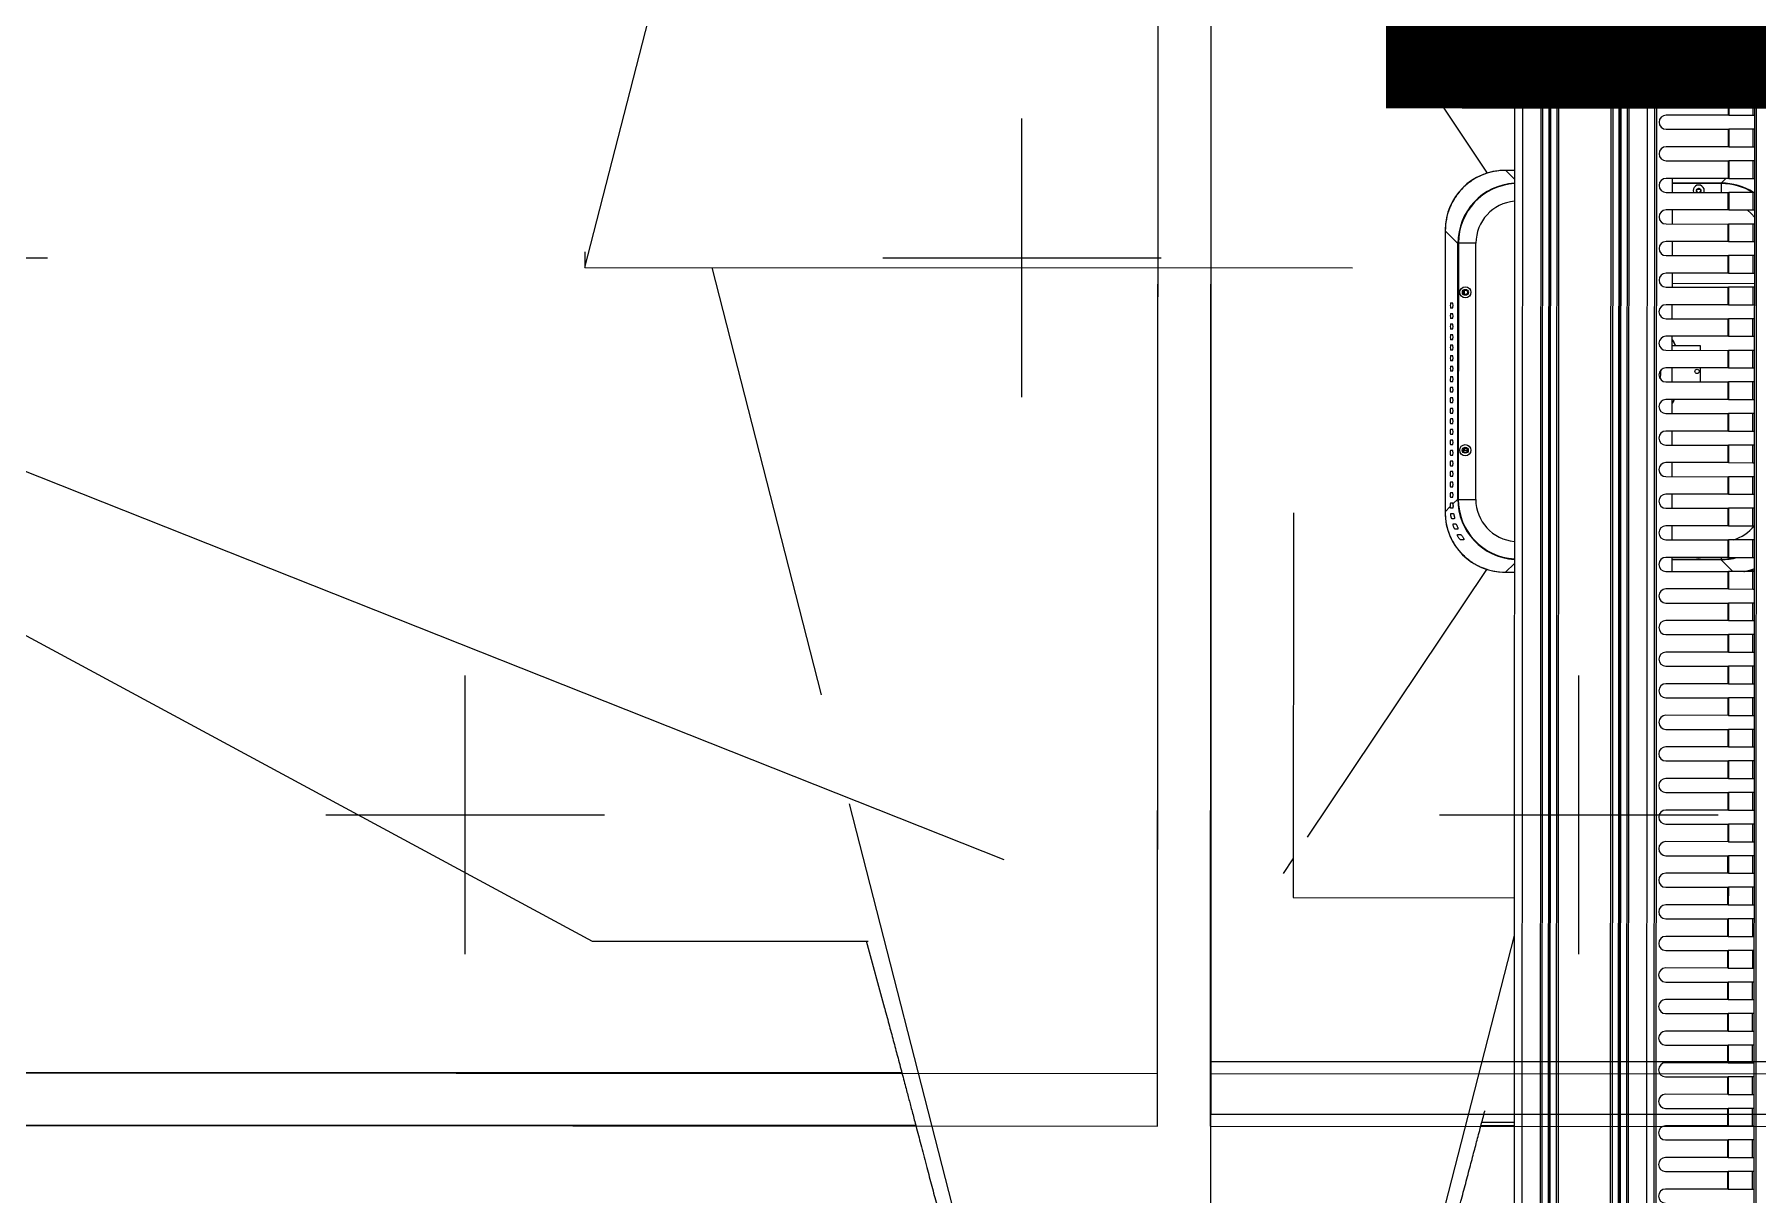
# Model space of a CAD drawing. Header units: millimetres. Extents: x 845401 to 948039, y 511594 to 550263.
# Drawn here: x 920834 to 921817, y 535966 to 536627 of the extents above; entities that cross this region are included whole.
import ezdxf

# ---------------------------------------------------------------- set-up
doc = ezdxf.new("R2010")
doc.units = ezdxf.units.MM
doc.layers.add('00', color=7, linetype='Continuous')
doc.layers.add('A-剖-0.10mm.......SECT-L01', color=255, linetype='Continuous', lineweight=18)
doc.layers.add('物流设备', color=7, linetype='Continuous', lineweight=5)

# ---------------------------------------------------------------- blocks, each defined once
blk = doc.blocks.new('*U100551')
at = {"color": 1}
blk.add_lwpolyline([(0, -630), (3410.98, -630), (3410.98, 630), (0, 630)], close=True, dxfattribs=at)
at = {"color": 4}
blk.add_lwpolyline([(0, -600), (3410.98, -600), (3410.98, 600), (0, 600)], close=True, dxfattribs=at)
blk.add_lwpolyline([(100, 0, 100, 100, 0), (250, 0, 200, 0, 0), (450, 0, 0, 0, 0)], format="xyseb")
at = {"color": 2}
blk.add_lwpolyline([(0, -630), (3410.98, -630), (3410.98, -830), (0, -830)], close=True, dxfattribs=at)
for tag, p in [('设备编号', (485.24, 55.29)), ('设备高度', (489.75, -155.56))]:
    blk.add_attdef(tag, p, '', height=100)
at = {"flags": 1}
blk.add_attdef('设备类型', (12414.68, -37.08), '', height=100, dxfattribs=at)
blk = doc.blocks.new('装车区五面扫俯视图20210323')
at = {"color": 7, "linetype": 'Continuous', "lineweight": 25}
for p, q in [((144184.03, 86474.89), (144184.03, 84114.89)), ((144188.53, 86474.89), (144188.53, 84114.89)), ((144198.93, 86474.89), (144198.93, 84114.89)), ((144199.93, 86474.89), (144199.93, 84114.89)), ((144203.51, 86474.89), (144203.51, 84114.89)), ((144204.03, 86474.89), (144204.03, 84114.89)), ((144204.55, 86474.89), (144204.55, 84114.89)), ((144208.13, 86474.89), (144208.13, 84114.89)), ((144209.13, 86474.89), (144209.13, 84114.89)), ((144238.93, 86474.89), (144238.93, 84114.89)), ((144239.93, 86474.89), (144239.93, 84114.89)), ((144243.51, 86474.89), (144243.51, 84114.89)), ((144244.03, 86474.89), (144244.03, 84114.89)), ((144244.55, 86474.89), (144244.55, 84114.89)), ((144248.13, 86474.89), (144248.13, 84114.89)), ((144249.13, 86474.89), (144249.13, 84114.89)), ((144259.53, 86474.89), (144259.53, 84114.89)), ((144264.03, 84114.89), (144264.03, 86474.89)), ((144264.83, 86474.89), (144264.83, 84114.89)), ((144321.03, 84114.89), (144321.03, 86474.89)), ((144321.83, 86474.89), (144321.83, 84114.89)), ((143654.03, 85153.86), (143690.22, 85294.89)), ((144110.15, 85294.89), (144168.42, 85207.85)), ((144270.43, 85286.89), (144305.93, 85286.89)), ((144305.93, 85276.89), (144305.93, 85286.89)), ((144305.93, 85286.89), (144306.13, 85286.89)), ((144306.13, 85286.89), (144306.13, 85276.89)), ((144320.03, 85286.89), (144306.13, 85286.89)), ((144320.03, 85276.89), (144320.03, 85286.89)), ((144321.03, 85286.89), (144320.03, 85286.89)), ((144305.93, 85276.89), (144270.43, 85276.89)), ((144306.13, 85276.89), (144305.93, 85276.89)), ((144306.13, 85276.89), (144320.03, 85276.89)), ((144320.03, 85276.89), (144321.03, 85276.89)), ((144270.43, 85268.89), (144305.93, 85268.89)), ((144305.93, 85258.89), (144305.93, 85268.89)), ((144305.93, 85268.89), (144306.13, 85268.89)), ((144306.13, 85268.89), (144306.13, 85258.89)), ((144320.03, 85268.89), (144306.13, 85268.89)), ((144320.03, 85258.89), (144320.03, 85268.89)), ((144321.03, 85268.89), (144320.03, 85268.89)), ((143893.17, 84816.27), (142773.34, 85259.59)), ((144305.93, 85258.89), (144270.43, 85258.89)), ((144306.13, 85258.89), (144305.93, 85258.89)), ((144306.13, 85258.89), (144320.03, 85258.89)), ((144320.03, 85258.89), (144321.03, 85258.89)), ((142773.34, 85246.84), (143658.35, 84769.89)), ((144270.43, 85250.89), (144305.93, 85250.89)), ((144305.93, 85240.89), (144305.93, 85250.89)), ((144305.93, 85250.89), (144306.13, 85250.89)), ((144306.13, 85250.89), (144306.13, 85240.89)), ((144320.03, 85250.89), (144306.13, 85250.89)), ((144320.03, 85240.89), (144320.03, 85250.89)), ((144321.03, 85250.89), (144320.03, 85250.89)), ((144305.93, 85240.89), (144270.43, 85240.89)), ((144306.13, 85240.89), (144305.93, 85240.89)), ((144306.13, 85240.89), (144320.03, 85240.89)), ((144320.03, 85240.89), (144321.03, 85240.89)), ((144270.43, 85232.89), (144305.93, 85232.89)), ((144305.93, 85222.89), (144305.93, 85232.89)), ((144305.93, 85232.89), (144306.13, 85232.89)), ((144306.13, 85232.89), (144306.13, 85222.89)), ((144320.03, 85232.89), (144306.13, 85232.89)), ((144320.03, 85222.89), (144320.03, 85232.89)), ((144321.03, 85232.89), (144320.03, 85232.89)), ((144305.93, 85222.89), (144270.43, 85222.89)), ((144306.13, 85222.89), (144305.93, 85222.89)), ((144306.13, 85222.89), (144320.03, 85222.89)), ((144320.03, 85222.89), (144321.03, 85222.89)), ((144184.03, 85209.39), (144178.53, 85209.39)), ((144184.03, 85209.39), (144179, 85209.39)), ((144270.43, 85214.89), (144305.93, 85214.89)), ((144305.93, 85204.89), (144305.93, 85214.89)), ((144305.93, 85214.89), (144306.13, 85214.89)), ((144306.13, 85214.89), (144306.13, 85204.89)), ((144320.03, 85214.89), (144306.13, 85214.89)), ((144320.03, 85204.89), (144320.03, 85214.89)), ((144321.03, 85214.89), (144320.03, 85214.89)), ((144305.93, 85204.89), (144270.43, 85204.89)), ((144270.43, 85196.89), (144305.93, 85196.89)), ((144274.03, 85196.89), (144274.03, 85204.89)), ((144301.84, 85202.16), (144274.03, 85202.16)), ((144302.03, 85201.89), (144274.03, 85201.89)), ((144290.02, 85198.58), (144288.05, 85198.58)), ((144306.13, 85204.89), (144305.93, 85204.89)), ((144305.93, 85186.89), (144305.93, 85196.89)), ((144305.93, 85196.89), (144306.13, 85196.89)), ((144306.13, 85204.89), (144320.03, 85204.89)), ((144306.13, 85196.89), (144306.13, 85186.89)), ((144320.03, 85196.89), (144306.13, 85196.89)), ((144320.03, 85204.89), (144321.03, 85204.89)), ((144320.03, 85186.89), (144320.03, 85196.89)), ((144321.03, 85196.89), (144320.03, 85196.89)), ((144305.93, 85186.89), (144270.43, 85186.89)), ((144274.03, 85178.89), (144274.03, 85186.89)), ((144306.13, 85186.89), (144305.93, 85186.89)), ((144306.13, 85186.89), (144320.03, 85186.89)), ((144320.03, 85186.89), (144321.03, 85186.89)), ((144270.43, 85178.89), (144305.93, 85178.89)), ((144305.93, 85168.89), (144305.93, 85178.89)), ((144305.93, 85178.89), (144306.13, 85178.89)), ((144306.13, 85178.89), (144306.13, 85168.89)), ((144320.03, 85178.89), (144306.13, 85178.89)), ((144320.03, 85168.89), (144320.03, 85178.89)), ((144321.03, 85178.89), (144320.03, 85178.89)), ((144144.53, 85175.39), (144144.53, 85014.39)), ((144151.76, 85167.7), (144144.53, 85174.92)), ((144144.53, 85174.92), (144144.53, 85014.86)), ((144151.76, 85022.09), (144151.76, 85167.7)), ((144162.03, 85167.89), (144152.03, 85167.89)), ((144152.03, 85167.89), (144152.03, 85021.89)), ((144162.03, 85021.89), (144162.03, 85167.89)), ((144305.93, 85168.89), (144270.43, 85168.89)), ((144274.03, 85160.89), (144274.03, 85168.89)), ((144306.13, 85168.89), (144305.93, 85168.89)), ((144306.13, 85168.89), (144320.03, 85168.89)), ((144320.03, 85168.89), (144321.03, 85168.89)), ((143654.03, 85162.77), (143654.03, 85153.86)), ((144270.43, 85160.89), (144305.93, 85160.89)), ((144305.93, 85150.89), (144305.93, 85160.89)), ((144305.93, 85160.89), (144306.13, 85160.89)), ((144306.13, 85160.89), (144306.13, 85150.89)), ((144320.03, 85160.89), (144306.13, 85160.89)), ((144320.03, 85150.89), (144320.03, 85160.89)), ((144321.03, 85160.89), (144320.03, 85160.89)), ((143654.03, 85153.86), (144091.74, 85153.86)), ((143726.42, 85153.86), (143788.89, 84910.38)), ((144305.93, 85150.89), (144270.43, 85150.89)), ((144274.03, 85142.89), (144274.03, 85150.89)), ((144306.13, 85150.89), (144305.93, 85150.89)), ((144306.13, 85150.89), (144320.03, 85150.89)), ((144320.03, 85150.89), (144321.03, 85150.89)), ((144155.35, 85140.94), (144155.35, 85138.85)), ((144270.43, 85142.89), (144305.93, 85142.89)), ((144321.03, 85144.89), (144274.03, 85144.89)), ((144305.93, 85132.89), (144305.93, 85142.89)), ((144305.93, 85142.89), (144306.13, 85142.89)), ((144306.13, 85142.89), (144306.13, 85132.89)), ((144320.03, 85142.89), (144306.13, 85142.89)), ((144320.03, 85132.89), (144320.03, 85142.89)), ((144321.03, 85142.89), (144320.03, 85142.89)), ((144147.71, 85133.89), (144148.77, 85133.89)), ((144148.77, 85130.89), (144147.71, 85130.89)), ((144147.71, 85127.89), (144148.77, 85127.89)), ((144305.93, 85132.89), (144270.43, 85132.89)), ((144274.03, 85124.89), (144274.03, 85132.89)), ((144306.13, 85132.89), (144305.93, 85132.89)), ((144306.13, 85132.89), (144320.03, 85132.89)), ((144320.03, 85132.89), (144321.03, 85132.89)), ((144148.77, 85124.89), (144147.71, 85124.89)), ((144147.71, 85121.89), (144148.77, 85121.89)), ((144148.77, 85118.89), (144147.71, 85118.89)), ((144270.43, 85124.89), (144305.93, 85124.89)), ((144305.93, 85114.89), (144305.93, 85124.89)), ((144305.93, 85124.89), (144306.13, 85124.89)), ((144306.13, 85124.89), (144306.13, 85114.89)), ((144320.03, 85124.89), (144306.13, 85124.89)), ((144320.03, 85114.89), (144320.03, 85124.89)), ((144321.03, 85124.89), (144320.03, 85124.89)), ((144147.71, 85115.89), (144148.77, 85115.89)), ((144148.77, 85112.89), (144147.71, 85112.89)), ((144147.71, 85109.89), (144148.77, 85109.89)), ((144305.93, 85114.89), (144270.43, 85114.89)), ((144274.03, 85106.89), (144274.03, 85114.89)), ((144290.13, 85109.39), (144274.03, 85109.39)), ((144290.13, 85106.89), (144290.13, 85109.39)), ((144306.13, 85114.89), (144305.93, 85114.89)), ((144306.13, 85114.89), (144320.03, 85114.89)), ((144320.03, 85114.89), (144321.03, 85114.89)), ((144148.77, 85106.89), (144147.71, 85106.89)), ((144147.71, 85103.89), (144148.77, 85103.89)), ((144148.77, 85100.89), (144147.71, 85100.89)), ((144147.71, 85097.89), (144148.77, 85097.89)), ((144270.43, 85106.89), (144305.93, 85106.89)), ((144305.93, 85096.89), (144305.93, 85106.89)), ((144305.93, 85106.89), (144306.13, 85106.89)), ((144306.13, 85106.89), (144306.13, 85096.89)), ((144320.03, 85106.89), (144306.13, 85106.89)), ((144320.03, 85096.89), (144320.03, 85106.89)), ((144321.03, 85106.89), (144320.03, 85106.89)), ((144148.77, 85094.89), (144147.71, 85094.89)), ((144147.71, 85091.89), (144148.77, 85091.89)), ((144148.77, 85088.89), (144147.71, 85088.89)), ((144305.93, 85096.89), (144270.43, 85096.89)), ((144270.43, 85088.89), (144305.93, 85088.89)), ((144274.03, 85088.89), (144274.03, 85096.89)), ((144290.13, 85088.89), (144290.13, 85096.89)), ((144306.13, 85096.89), (144305.93, 85096.89)), ((144305.93, 85078.89), (144305.93, 85088.89)), ((144305.93, 85088.89), (144306.13, 85088.89)), ((144306.13, 85096.89), (144320.03, 85096.89)), ((144306.13, 85088.89), (144306.13, 85078.89)), ((144320.03, 85088.89), (144306.13, 85088.89)), ((144320.03, 85096.89), (144321.03, 85096.89)), ((144320.03, 85078.89), (144320.03, 85088.89)), ((144321.03, 85088.89), (144320.03, 85088.89)), ((144147.71, 85085.89), (144148.77, 85085.89)), ((144148.77, 85082.89), (144147.71, 85082.89)), ((144147.71, 85079.89), (144148.77, 85079.89)), ((144305.93, 85078.89), (144270.43, 85078.89)), ((144274.03, 85070.89), (144274.03, 85078.89)), ((144306.13, 85078.89), (144305.93, 85078.89)), ((144306.13, 85078.89), (144320.03, 85078.89)), ((144320.03, 85078.89), (144321.03, 85078.89)), ((144148.77, 85076.89), (144147.71, 85076.89)), ((144147.71, 85073.89), (144148.77, 85073.89)), ((144148.77, 85070.89), (144147.71, 85070.89)), ((144270.43, 85070.89), (144305.93, 85070.89)), ((144305.93, 85060.89), (144305.93, 85070.89)), ((144305.93, 85070.89), (144306.13, 85070.89)), ((144306.13, 85070.89), (144306.13, 85060.89)), ((144320.03, 85070.89), (144306.13, 85070.89)), ((144320.03, 85060.89), (144320.03, 85070.89)), ((144321.03, 85070.89), (144320.03, 85070.89)), ((144147.71, 85067.89), (144148.77, 85067.89)), ((144148.77, 85064.89), (144147.71, 85064.89)), ((144147.71, 85061.89), (144148.77, 85061.89)), ((144148.77, 85058.89), (144147.71, 85058.89)), ((144305.93, 85060.89), (144270.43, 85060.89)), ((144274.03, 85052.89), (144274.03, 85060.89)), ((144306.13, 85060.89), (144305.93, 85060.89)), ((144306.13, 85060.89), (144320.03, 85060.89)), ((144320.03, 85060.89), (144321.03, 85060.89)), ((144147.71, 85055.89), (144148.77, 85055.89)), ((144148.77, 85052.89), (144147.71, 85052.89)), ((144147.71, 85049.89), (144148.77, 85049.89)), ((144154.78, 85049.89), (144157.28, 85049.89)), ((144155.35, 85050.94), (144155.35, 85049.89)), ((144270.43, 85052.89), (144305.93, 85052.89)), ((144305.93, 85042.89), (144305.93, 85052.89)), ((144305.93, 85052.89), (144306.13, 85052.89)), ((144306.13, 85052.89), (144306.13, 85042.89)), ((144320.03, 85052.89), (144306.13, 85052.89)), ((144320.03, 85042.89), (144320.03, 85052.89)), ((144321.03, 85052.89), (144320.03, 85052.89)), ((144148.77, 85046.89), (144147.71, 85046.89)), ((144147.71, 85043.89), (144148.77, 85043.89)), ((144148.77, 85040.89), (144147.71, 85040.89)), ((144305.93, 85042.89), (144270.43, 85042.89)), ((144274.03, 85034.89), (144274.03, 85042.89)), ((144306.13, 85042.89), (144305.93, 85042.89)), ((144306.13, 85042.89), (144320.03, 85042.89)), ((144320.03, 85042.89), (144321.03, 85042.89)), ((144147.71, 85037.89), (144148.77, 85037.89)), ((144148.77, 85034.89), (144147.71, 85034.89)), ((144147.71, 85031.89), (144148.77, 85031.89)), ((144148.77, 85028.89), (144147.71, 85028.89)), ((144270.43, 85034.89), (144305.93, 85034.89)), ((144305.93, 85024.89), (144305.93, 85034.89)), ((144305.93, 85034.89), (144306.13, 85034.89)), ((144306.13, 85034.89), (144306.13, 85024.89)), ((144320.03, 85034.89), (144306.13, 85034.89)), ((144320.03, 85024.89), (144320.03, 85034.89)), ((144321.03, 85034.89), (144320.03, 85034.89)), ((144147.71, 85025.89), (144148.77, 85025.89)), ((144148.77, 85022.89), (144147.71, 85022.89)), ((144147.71, 85019.89), (144148.77, 85019.89)), ((144148.98, 85019.3), (144151.76, 85022.09)), ((144152.03, 85021.89), (144162.03, 85021.89)), ((144305.93, 85024.89), (144270.43, 85024.89)), ((144274.03, 85016.89), (144274.03, 85024.89)), ((144306.13, 85024.89), (144305.93, 85024.89)), ((144306.13, 85024.89), (144320.03, 85024.89)), ((144320.03, 85024.89), (144321.03, 85024.89)), ((144058.07, 85014.25), (144058.07, 84794.89)), ((144144.53, 85014.86), (144147.46, 85017.79)), ((144148.83, 85016.89), (144147.73, 85016.89)), ((144147.95, 85013.89), (144149.15, 85013.89)), ((144149.73, 85010.89), (144148.44, 85010.89)), ((144270.43, 85016.89), (144305.93, 85016.89)), ((144305.93, 85006.89), (144305.93, 85016.89)), ((144305.93, 85016.89), (144306.13, 85016.89)), ((144306.13, 85016.89), (144306.13, 85006.89)), ((144320.03, 85016.89), (144306.13, 85016.89)), ((144320.03, 85006.89), (144320.03, 85016.89)), ((144321.03, 85016.89), (144320.03, 85016.89)), ((144149.2, 85007.89), (144150.6, 85007.89)), ((144151.77, 85004.89), (144150.26, 85004.89)), ((144151.65, 85001.89), (144153.28, 85001.89)), ((144305.93, 85006.89), (144270.43, 85006.89)), ((144274.03, 84998.89), (144274.03, 85006.89)), ((144306.13, 85006.89), (144305.93, 85006.89)), ((144306.13, 85006.89), (144320.03, 85006.89)), ((144320.03, 85006.89), (144321.03, 85006.89)), ((144155.21, 84998.89), (144153.42, 84998.89)), ((144270.43, 84998.89), (144305.93, 84998.89)), ((144305.93, 84988.89), (144305.93, 84998.89)), ((144305.93, 84998.89), (144306.13, 84998.89)), ((144306.13, 84998.89), (144306.13, 84988.89)), ((144320.03, 84998.89), (144306.13, 84998.89)), ((144320.03, 84988.89), (144320.03, 84998.89)), ((144321.03, 84998.89), (144320.03, 84998.89)), ((144066.25, 84829.31), (144168.42, 84981.93)), ((144178.53, 84980.39), (144184.03, 84980.39)), ((144179, 84980.39), (144184.03, 84980.39)), ((144305.93, 84988.89), (144270.43, 84988.89)), ((144270.43, 84980.89), (144305.93, 84980.89)), ((144274.03, 84980.89), (144274.03, 84988.89)), ((144274.03, 84987.89), (144302.03, 84987.89)), ((144274.03, 84987.62), (144301.84, 84987.62)), ((144306.13, 84988.89), (144305.93, 84988.89)), ((144305.93, 84970.89), (144305.93, 84980.89)), ((144305.93, 84980.89), (144306.13, 84980.89)), ((144306.13, 84988.89), (144320.03, 84988.89)), ((144306.13, 84980.89), (144306.13, 84970.89)), ((144320.03, 84980.89), (144306.13, 84980.89)), ((144320.34, 84980.89), (144319.65, 84981.93)), ((144320.03, 84988.89), (144321.03, 84988.89)), ((144320.03, 84970.89), (144320.03, 84980.89)), ((144321.03, 84980.89), (144320.03, 84980.89)), ((144305.93, 84970.89), (144270.43, 84970.89)), ((144306.13, 84970.89), (144305.93, 84970.89)), ((144306.13, 84970.89), (144320.03, 84970.89)), ((144320.03, 84970.89), (144321.03, 84970.89)), ((144270.43, 84962.89), (144305.93, 84962.89)), ((144305.93, 84952.89), (144305.93, 84962.89)), ((144305.93, 84962.89), (144306.13, 84962.89)), ((144306.13, 84962.89), (144306.13, 84952.89)), ((144320.03, 84962.89), (144306.13, 84962.89)), ((144320.03, 84952.89), (144320.03, 84962.89)), ((144321.03, 84962.89), (144320.03, 84962.89)), ((144305.93, 84952.89), (144270.43, 84952.89)), ((144306.13, 84952.89), (144305.93, 84952.89)), ((144306.13, 84952.89), (144320.03, 84952.89)), ((144320.03, 84952.89), (144321.03, 84952.89)), ((144270.43, 84944.89), (144305.93, 84944.89)), ((144305.93, 84934.89), (144305.93, 84944.89)), ((144305.93, 84944.89), (144306.13, 84944.89)), ((144306.13, 84944.89), (144306.13, 84934.89)), ((144320.03, 84944.89), (144306.13, 84944.89)), ((144320.03, 84934.89), (144320.03, 84944.89)), ((144321.03, 84944.89), (144320.03, 84944.89)), ((144305.93, 84934.89), (144270.43, 84934.89)), ((144306.13, 84934.89), (144305.93, 84934.89)), ((144306.13, 84934.89), (144320.03, 84934.89)), ((144320.03, 84934.89), (144321.03, 84934.89)), ((144270.43, 84926.89), (144305.93, 84926.89)), ((144305.93, 84916.89), (144305.93, 84926.89)), ((144305.93, 84926.89), (144306.13, 84926.89)), ((144306.13, 84926.89), (144306.13, 84916.89)), ((144320.03, 84926.89), (144306.13, 84926.89)), ((144320.03, 84916.89), (144320.03, 84926.89)), ((144321.03, 84926.89), (144320.03, 84926.89)), ((144305.93, 84916.89), (144270.43, 84916.89)), ((144306.13, 84916.89), (144305.93, 84916.89)), ((144306.13, 84916.89), (144320.03, 84916.89)), ((144320.03, 84916.89), (144321.03, 84916.89)), ((144270.43, 84908.89), (144305.93, 84908.89)), ((144305.93, 84898.89), (144305.93, 84908.89)), ((144305.93, 84908.89), (144306.13, 84908.89)), ((144306.13, 84908.89), (144306.13, 84898.89)), ((144320.03, 84908.89), (144306.13, 84908.89)), ((144320.03, 84898.89), (144320.03, 84908.89)), ((144321.03, 84908.89), (144320.03, 84908.89)), ((144305.93, 84898.89), (144270.43, 84898.89)), ((144306.13, 84898.89), (144305.93, 84898.89)), ((144306.13, 84898.89), (144320.03, 84898.89)), ((144320.03, 84898.89), (144321.03, 84898.89)), ((144270.43, 84890.89), (144305.93, 84890.89)), ((144305.93, 84880.89), (144305.93, 84890.89)), ((144305.93, 84890.89), (144306.13, 84890.89)), ((144306.13, 84890.89), (144306.13, 84880.89)), ((144320.03, 84890.89), (144306.13, 84890.89)), ((144320.03, 84880.89), (144320.03, 84890.89)), ((144321.03, 84890.89), (144320.03, 84890.89)), ((144305.93, 84880.89), (144270.43, 84880.89)), ((144270.43, 84872.89), (144305.93, 84872.89)), ((144306.13, 84880.89), (144305.93, 84880.89)), ((144305.93, 84862.89), (144305.93, 84872.89)), ((144305.93, 84872.89), (144306.13, 84872.89)), ((144306.13, 84880.89), (144320.03, 84880.89)), ((144306.13, 84872.89), (144306.13, 84862.89)), ((144320.03, 84872.89), (144306.13, 84872.89)), ((144320.03, 84880.89), (144321.03, 84880.89)), ((144320.03, 84862.89), (144320.03, 84872.89)), ((144321.03, 84872.89), (144320.03, 84872.89)), ((144305.93, 84862.89), (144270.43, 84862.89)), ((144306.13, 84862.89), (144305.93, 84862.89)), ((144306.13, 84862.89), (144320.03, 84862.89)), ((144320.03, 84862.89), (144321.03, 84862.89)), ((144270.43, 84854.89), (144305.93, 84854.89)), ((144305.93, 84844.89), (144305.93, 84854.89)), ((144305.93, 84854.89), (144306.13, 84854.89)), ((144306.13, 84854.89), (144306.13, 84844.89)), ((144320.03, 84854.89), (144306.13, 84854.89)), ((144320.03, 84844.89), (144320.03, 84854.89)), ((144321.03, 84854.89), (144320.03, 84854.89)), ((143804.84, 84848.22), (143964.03, 84227.85)), ((144305.93, 84844.89), (144270.43, 84844.89)), ((144306.13, 84844.89), (144305.93, 84844.89)), ((144306.13, 84844.89), (144320.03, 84844.89)), ((144320.03, 84844.89), (144321.03, 84844.89)), ((144270.43, 84836.89), (144305.93, 84836.89)), ((144305.93, 84826.89), (144305.93, 84836.89)), ((144305.93, 84836.89), (144306.13, 84836.89)), ((144306.13, 84836.89), (144306.13, 84826.89)), ((144320.03, 84836.89), (144306.13, 84836.89)), ((144320.03, 84826.89), (144320.03, 84836.89)), ((144321.03, 84836.89), (144320.03, 84836.89)), ((144305.93, 84826.89), (144270.43, 84826.89)), ((144306.13, 84826.89), (144305.93, 84826.89)), ((144306.13, 84826.89), (144320.03, 84826.89)), ((144320.03, 84826.89), (144321.03, 84826.89)), ((144052.41, 84808.63), (144058.07, 84817.08)), ((144270.43, 84818.89), (144305.93, 84818.89)), ((144305.93, 84808.89), (144305.93, 84818.89)), ((144305.93, 84818.89), (144306.13, 84818.89)), ((144306.13, 84818.89), (144306.13, 84808.89)), ((144320.03, 84818.89), (144306.13, 84818.89)), ((144320.03, 84808.89), (144320.03, 84818.89)), ((144321.03, 84818.89), (144320.03, 84818.89)), ((144305.93, 84808.89), (144270.43, 84808.89)), ((144306.13, 84808.89), (144305.93, 84808.89)), ((144306.13, 84808.89), (144320.03, 84808.89)), ((144320.03, 84808.89), (144321.03, 84808.89)), ((144058.07, 84794.89), (144184.03, 84794.89)), ((144270.43, 84800.89), (144305.93, 84800.89)), ((144305.93, 84790.89), (144305.93, 84800.89)), ((144305.93, 84800.89), (144306.13, 84800.89)), ((144306.13, 84800.89), (144306.13, 84790.89)), ((144320.03, 84800.89), (144306.13, 84800.89)), ((144320.03, 84790.89), (144320.03, 84800.89)), ((144321.03, 84800.89), (144320.03, 84800.89)), ((144305.93, 84790.89), (144270.43, 84790.89)), ((144306.13, 84790.89), (144305.93, 84790.89)), ((144306.13, 84790.89), (144320.03, 84790.89)), ((144320.03, 84790.89), (144321.03, 84790.89)), ((144184.03, 84773.44), (144056.1, 84274.89)), ((144270.43, 84782.89), (144305.93, 84782.89)), ((144305.93, 84772.89), (144305.93, 84782.89)), ((144305.93, 84782.89), (144306.13, 84782.89)), ((144306.13, 84782.89), (144306.13, 84772.89)), ((144320.03, 84782.89), (144306.13, 84782.89)), ((144320.03, 84772.89), (144320.03, 84782.89)), ((144321.03, 84782.89), (144320.03, 84782.89)), ((143658.35, 84769.89), (143815.72, 84769.89)), ((143825.17, 84731.57), (143814.78, 84769.89)), ((144305.93, 84772.89), (144270.43, 84772.89)), ((144270.43, 84764.89), (144305.93, 84764.89)), ((144306.13, 84772.89), (144305.93, 84772.89)), ((144305.93, 84754.89), (144305.93, 84764.89)), ((144305.93, 84764.89), (144306.13, 84764.89)), ((144306.13, 84772.89), (144320.03, 84772.89)), ((144306.13, 84764.89), (144306.13, 84754.89)), ((144320.03, 84764.89), (144306.13, 84764.89)), ((144320.03, 84772.89), (144321.03, 84772.89)), ((144320.03, 84754.89), (144320.03, 84764.89)), ((144321.03, 84764.89), (144320.03, 84764.89)), ((144305.93, 84754.89), (144270.43, 84754.89)), ((144306.13, 84754.89), (144305.93, 84754.89)), ((144306.13, 84754.89), (144320.03, 84754.89)), ((144320.03, 84754.89), (144321.03, 84754.89)), ((144270.43, 84746.89), (144305.93, 84746.89)), ((144305.93, 84736.89), (144305.93, 84746.89)), ((144305.93, 84746.89), (144306.13, 84746.89)), ((144306.13, 84746.89), (144306.13, 84736.89)), ((144320.03, 84746.89), (144306.13, 84746.89)), ((144320.03, 84736.89), (144320.03, 84746.89)), ((144321.03, 84746.89), (144320.03, 84746.89)), ((144305.93, 84736.89), (144270.43, 84736.89)), ((144306.13, 84736.89), (144305.93, 84736.89)), ((144306.13, 84736.89), (144320.03, 84736.89)), ((144320.03, 84736.89), (144321.03, 84736.89)), ((144270.43, 84728.89), (144305.93, 84728.89)), ((144305.93, 84718.89), (144305.93, 84728.89)), ((144305.93, 84728.89), (144306.13, 84728.89)), ((144306.13, 84728.89), (144306.13, 84718.89)), ((144320.03, 84728.89), (144306.13, 84728.89)), ((144320.03, 84718.89), (144320.03, 84728.89)), ((144321.03, 84728.89), (144320.03, 84728.89)), ((144305.93, 84718.89), (144270.43, 84718.89)), ((144306.13, 84718.89), (144305.93, 84718.89)), ((144306.13, 84718.89), (144320.03, 84718.89)), ((144320.03, 84718.89), (144321.03, 84718.89)), ((144270.43, 84710.89), (144305.93, 84710.89)), ((144305.93, 84700.89), (144305.93, 84710.89)), ((144305.93, 84710.89), (144306.13, 84710.89)), ((144306.13, 84710.89), (144306.13, 84700.89)), ((144320.03, 84710.89), (144306.13, 84710.89)), ((144320.03, 84700.89), (144320.03, 84710.89)), ((144321.03, 84710.89), (144320.03, 84710.89)), ((143834.99, 84694.89), (142524.03, 84694.89)), ((144305.93, 84700.89), (144270.43, 84700.89)), ((144306.13, 84700.89), (144305.93, 84700.89)), ((144306.13, 84700.89), (144320.03, 84700.89)), ((144320.03, 84700.89), (144321.03, 84700.89)), ((144270.43, 84692.89), (144305.93, 84692.89)), ((144305.93, 84682.89), (144305.93, 84692.89)), ((144305.93, 84692.89), (144306.13, 84692.89)), ((144306.13, 84692.89), (144306.13, 84682.89)), ((144320.03, 84692.89), (144306.13, 84692.89)), ((144320.03, 84682.89), (144320.03, 84692.89)), ((144321.03, 84692.89), (144320.03, 84692.89)), ((144305.93, 84682.89), (144270.43, 84682.89)), ((144306.13, 84682.89), (144305.93, 84682.89)), ((144306.13, 84682.89), (144320.03, 84682.89)), ((144320.03, 84682.89), (144321.03, 84682.89)), ((144165.65, 84666.89), (144184.03, 84666.89)), ((144270.43, 84674.89), (144305.93, 84674.89)), ((144305.93, 84664.89), (144305.93, 84674.89)), ((144305.93, 84674.89), (144306.13, 84674.89)), ((144306.13, 84674.89), (144306.13, 84664.89)), ((144320.03, 84674.89), (144306.13, 84674.89)), ((144320.03, 84664.89), (144320.03, 84674.89)), ((144321.03, 84674.89), (144320.03, 84674.89)), ((143842.95, 84664.89), (142524.03, 84664.89)), ((144184.03, 84664.89), (144165.12, 84664.89)), ((144305.93, 84664.89), (144270.43, 84664.89)), ((144270.43, 84656.89), (144305.93, 84656.89)), ((144306.13, 84664.89), (144305.93, 84664.89)), ((144305.93, 84646.89), (144305.93, 84656.89)), ((144305.93, 84656.89), (144306.13, 84656.89)), ((144306.13, 84664.89), (144320.03, 84664.89)), ((144306.13, 84656.89), (144306.13, 84646.89)), ((144320.03, 84656.89), (144306.13, 84656.89)), ((144320.03, 84664.89), (144321.03, 84664.89)), ((144320.03, 84646.89), (144320.03, 84656.89)), ((144321.03, 84656.89), (144320.03, 84656.89)), ((144305.93, 84646.89), (144270.43, 84646.89)), ((144306.13, 84646.89), (144305.93, 84646.89)), ((144306.13, 84646.89), (144320.03, 84646.89)), ((144320.03, 84646.89), (144321.03, 84646.89)), ((144270.43, 84638.89), (144305.93, 84638.89)), ((144305.93, 84628.89), (144305.93, 84638.89)), ((144305.93, 84638.89), (144306.13, 84638.89)), ((144306.13, 84638.89), (144306.13, 84628.89)), ((144320.03, 84638.89), (144306.13, 84638.89)), ((144320.03, 84628.89), (144320.03, 84638.89)), ((144321.03, 84638.89), (144320.03, 84638.89)), ((144305.93, 84628.89), (144270.43, 84628.89)), ((144306.13, 84628.89), (144305.93, 84628.89)), ((144306.13, 84628.89), (144320.03, 84628.89)), ((144320.03, 84628.89), (144321.03, 84628.89))]:
    blk.add_line(p, q, dxfattribs=at)
at = {"color": 8, "linetype": 'Continuous', "lineweight": 25}
for p, q in [((144184.03, 85204.36), (144179, 85209.39)), ((144301.84, 85202.16), (144304.57, 85204.89)), ((144302.03, 85196.89), (144302.03, 85201.89)), ((144179, 84980.39), (144184.03, 84985.42)), ((144308.57, 84980.89), (144301.84, 84987.62)), ((144302.03, 84988.89), (144302.03, 84987.89))]:
    blk.add_line(p, q, dxfattribs=at)
at = {"color": 7, "linetype": 'Continuous', "lineweight": 25, "flags": 128}
for points in [[(144316.7, 85186.89), (144319, 85184.86), (144321.03, 85182.56)], [(144274.03, 85112.92), (144274.23, 85112.6), (144275.89, 85109.39)], [(144274.03, 85112.92), (144274.64, 85111.88), (144275.89, 85109.39)], [(144275.16, 85078.89), (144274.23, 85077.19), (144274.03, 85076.87)], [(144275.16, 85078.89), (144274.64, 85077.91), (144274.03, 85076.87)]]:
    blk.add_lwpolyline(points, dxfattribs=at)
at = {"color": 7, "linetype": 'Continuous', "lineweight": 25}
for centre, radius in [((144156.03, 85139.89), 3.2), ((144156.03, 85139.89), 1.7), ((144156.03, 85139.89), 1.25), ((144288.13, 85094.89), 1.25), ((144156.03, 85049.89), 3.2), ((144156.03, 85049.89), 1.7), ((144156.03, 85049.89), 1.25)]:
    blk.add_circle(centre, radius, dxfattribs=at)
for centre, radius, start, end in [((144270.43, 85272.89), 4, 90, 270), ((144270.43, 85254.89), 4, 90, 270), ((144270.43, 85236.89), 4, 90, 270), ((144270.43, 85218.89), 4, 90, 270), ((144178.53, 85175.39), 34, 90, 180), ((144186.03, 85167.89), 34, 93.37229, 180), ((144270.43, 85200.89), 4, 90, 270), ((144289.03, 85197.89), 3.2, 341.79004, 198.20996), ((144289.03, 85197.89), 1.2, 0, 236.44269), ((144289.03, 85197.89), 1.2, 303.55731, 0), ((144302.03, 85167.89), 34, 58.53302, 90), ((144186.03, 85167.89), 24, 94.78019, 180), ((144270.43, 85182.89), 4, 90, 270), ((144270.43, 85164.89), 4, 90, 270), ((144270.43, 85146.89), 4, 90, 270), ((144270.43, 85128.89), 4, 90, 270), ((144270.43, 85110.89), 4, 90, 270), ((144270.43, 85092.89), 4, 90, 270), ((144244.03, 85094.89), 23.5, 349.52455, 1.81082), ((144270.43, 85074.89), 4, 90, 270), ((144270.43, 85056.89), 4, 90, 270), ((144270.43, 85038.89), 4, 90, 270), ((144186.03, 85021.89), 34, 180, 266.62771), ((144186.03, 85021.89), 24, 180, 265.21981), ((144270.43, 85020.89), 4, 90, 270), ((144178.53, 85014.39), 34, 180, 270), ((144270.43, 85002.89), 4, 90, 270), ((144302.03, 85021.89), 24, 286.59784, 321.31781), ((144270.43, 84984.89), 4, 90, 270), ((144289.03, 84991.89), 3.2, 249.63587, 290.36413), ((144302.03, 85021.89), 34, 270, 283.93055), ((144309.53, 85014.39), 34, 279.83823, 289.7694), ((144270.43, 84966.89), 4, 90, 270), ((144270.43, 84948.89), 4, 90, 270), ((144270.43, 84930.89), 4, 90, 270), ((144270.43, 84912.89), 4, 90, 270), ((144270.43, 84894.89), 4, 90, 270), ((144270.43, 84876.89), 4, 90, 270), ((144270.43, 84858.89), 4, 90, 270), ((144270.43, 84840.89), 4, 90, 270), ((144270.43, 84822.89), 4, 90, 270), ((144270.43, 84804.89), 4, 90, 270), ((144270.43, 84786.89), 4, 90, 270), ((144270.43, 84768.89), 4, 90, 270), ((144270.43, 84750.89), 4, 90, 270), ((144270.43, 84732.89), 4, 90, 270), ((144270.43, 84714.89), 4, 90, 270), ((144270.43, 84696.89), 4, 90, 270), ((144270.43, 84678.89), 4, 90, 270), ((144270.43, 84660.89), 4, 90, 270), ((144270.43, 84642.89), 4, 90, 270), ((144270.43, 84624.89), 4, 90, 270)]:
    blk.add_arc(centre, radius, start, end, dxfattribs=at)
for centre, major_axis, ratio, start_param, end_param in [((144187.3, 85166.62), (25.51, -25.51), 0.970288, 2.433236, 3.911912), ((144300.76, 85166.62), (-25.51, -25.51), 0.970288, 3.360335, 3.911912), ((144147.71, 85132.39), (0, 1.5), 0.176327, 0, 3.141593), ((144147.71, 85126.39), (0, 1.5), 0.176327, 0, 3.141593), ((144148.77, 85132.39), (0, 1.5), 0.176327, 3.141593, 6.283185), ((144148.77, 85126.39), (0, 1.5), 0.176327, 3.141593, 6.283185), ((144147.71, 85120.39), (0, 1.5), 0.176327, 0, 3.141593), ((144148.77, 85120.39), (0, 1.5), 0.176327, 3.141593, 6.283185), ((144147.71, 85114.39), (0, 1.5), 0.176327, 0, 3.141593), ((144147.71, 85108.39), (0, 1.5), 0.176327, 0, 3.141593), ((144148.77, 85114.39), (0, 1.5), 0.176327, 3.141593, 6.283185), ((144148.77, 85108.39), (0, 1.5), 0.176327, 3.141593, 6.283185), ((144147.71, 85102.39), (0, 1.5), 0.176327, 0, 3.141593), ((144147.71, 85096.39), (0, 1.5), 0.176327, 0, 3.141593), ((144148.77, 85102.39), (0, 1.5), 0.176327, 3.141593, 6.283185), ((144148.77, 85096.39), (0, 1.5), 0.176327, 3.141593, 6.283185), ((144147.71, 85090.39), (0, 1.5), 0.176327, 0, 3.141593), ((144148.77, 85090.39), (0, 1.5), 0.176327, 3.141593, 6.283185), ((144147.71, 85084.39), (0, 1.5), 0.176327, 0, 3.141593), ((144147.71, 85078.39), (0, 1.5), 0.176327, 0, 3.141593), ((144148.77, 85084.39), (0, 1.5), 0.176327, 3.141593, 6.283185), ((144148.77, 85078.39), (0, 1.5), 0.176327, 3.141593, 6.283185), ((144147.71, 85072.39), (0, 1.5), 0.176327, 0, 3.141593), ((144148.77, 85072.39), (0, 1.5), 0.176327, 3.141593, 6.283185), ((144147.71, 85066.39), (0, 1.5), 0.176327, 0, 3.141593), ((144147.71, 85060.39), (0, 1.5), 0.176327, 0, 3.141593), ((144148.77, 85066.39), (0, 1.5), 0.176327, 3.141593, 6.283185), ((144148.77, 85060.39), (0, 1.5), 0.176327, 3.141593, 6.283185), ((144147.71, 85054.39), (0, 1.5), 0.176327, 0, 3.141593), ((144147.71, 85048.39), (0, 1.5), 0.176327, 0, 3.141593), ((144148.77, 85054.39), (0, 1.5), 0.176327, 3.141593, 6.283185), ((144148.77, 85048.39), (0, 1.5), 0.176327, 3.141593, 6.283185), ((144147.71, 85042.39), (0, 1.5), 0.176327, 0, 3.141593), ((144148.77, 85042.39), (0, 1.5), 0.176327, 3.141593, 6.283185), ((144147.71, 85036.39), (0, 1.5), 0.176327, 0, 3.141593), ((144147.71, 85030.39), (0, 1.5), 0.176327, 0, 3.141593), ((144148.77, 85036.39), (0, 1.5), 0.176327, 3.141593, 6.283185), ((144148.77, 85030.39), (0, 1.5), 0.176327, 3.141593, 6.283185), ((144147.71, 85018.39), (0, 1.5), 0.176327, 0, 1.982484), ((144147.71, 85024.39), (0, 1.5), 0.176327, 0, 3.141593), ((144148.77, 85024.39), (0, 1.5), 0.176327, 3.141593, 6.283185), ((144148.77, 85018.39), (0, 1.5), 0.176327, 5.364529, 6.283185), ((144187.3, 85023.16), (25.51, 25.51), 0.970288, 2.371274, 3.849949), ((144300.76, 85023.16), (-25.51, 25.51), 0.970288, 2.371274, 2.639476)]:
    blk.add_ellipse(centre, major_axis=major_axis, ratio=ratio, start_param=start_param, end_param=end_param, dxfattribs=at)
for points, knots in [([(144179, 85209.39), (144177.87, 85209.36), (144175.64, 85209.3), (144172.36, 85208.81), (144169.22, 85208.06), (144166.08, 85206.99), (144162.97, 85205.58), (144159.93, 85203.8), (144157.11, 85201.73), (144154.52, 85199.4), (144152.19, 85196.82), (144150.36, 85194.32), (144148.94, 85191.98), (144147.86, 85189.89), (144146.39, 85186.49), (144144.89, 85181.52), (144144.65, 85177.16), (144144.53, 85174.92)], [0, 0, 0, 0, 0.062453, 0.123495, 0.183147, 0.241429, 0.306892, 0.371802, 0.436197, 0.500116, 0.564035, 0.62843, 0.671654, 0.71512, 0.758835, 0.876643, 1, 1, 1, 1]), ([(144287.78, 85197.89), (144287.8, 85198.05), (144287.83, 85198.29), (144287.98, 85198.58), (144288.14, 85198.78), (144288.34, 85198.95), (144288.63, 85199.1), (144289.03, 85199.17), (144289.43, 85199.1), (144289.72, 85198.95), (144289.92, 85198.78), (144290.08, 85198.58), (144290.24, 85198.29), (144290.27, 85198.05), (144290.28, 85197.89)], [0, 0, 0, 0, 0.11972, 0.184796, 0.249998, 0.315066, 0.380282, 0.499996, 0.619725, 0.684798, 0.749997, 0.815072, 0.880277, 1, 1, 1, 1]), ([(144288.29, 85196.89), (144288.24, 85196.93), (144288.13, 85197.02), (144287.98, 85197.2), (144287.83, 85197.49), (144287.8, 85197.74), (144287.78, 85197.89)], [0, 0, 0, 0, 0.1581071, 0.3772472, 0.5968319, 1, 1, 1, 1]), ([(144290.28, 85197.89), (144290.27, 85197.74), (144290.24, 85197.49), (144290.08, 85197.2), (144289.94, 85197.02), (144289.82, 85196.93), (144289.77, 85196.89)], [0, 0, 0, 0, 0.40319, 0.622316, 0.841928, 1, 1, 1, 1]), ([(144148.98, 85019.3), (144148.99, 85019.16), (144149.02, 85018.87), (144149.05, 85018.36), (144149.05, 85017.86), (144149.02, 85017.42), (144148.97, 85017.09), (144148.9, 85016.92), (144148.85, 85016.9), (144148.83, 85016.89)], [0, 0, 0, 0, 0.1508347, 0.3017188, 0.451771, 0.6011616, 0.7506939, 0.9014845, 1, 1, 1, 1]), ([(144144.53, 85014.86), (144144.56, 85013.73), (144144.63, 85011.5), (144145.11, 85008.22), (144145.87, 85005.08), (144146.94, 85001.94), (144148.35, 84998.83), (144150.13, 84995.79), (144152.19, 84992.97), (144154.52, 84990.38), (144157.11, 84988.05), (144159.61, 84986.22), (144161.94, 84984.8), (144164.04, 84983.72), (144167.44, 84982.25), (144172.41, 84980.75), (144176.77, 84980.51), (144179, 84980.39)], [0, 0, 0, 0, 0.062453, 0.123495, 0.183147, 0.241429, 0.306891, 0.371802, 0.436197, 0.500116, 0.564035, 0.628431, 0.671655, 0.715119, 0.758835, 0.876643, 1, 1, 1, 1]), ([(144147.73, 85016.89), (144147.69, 85016.91), (144147.63, 85016.94), (144147.54, 85017.21), (144147.49, 85017.52), (144147.47, 85017.73), (144147.46, 85017.79)], [0, 0, 0, 0, 0.296667, 0.59342, 0.888086, 1, 1, 1, 1]), ([(144148.44, 85010.89), (144148.4, 85010.91), (144148.32, 85010.95), (144148.17, 85011.22), (144148.02, 85011.61), (144147.9, 85012.11), (144147.81, 85012.64), (144147.78, 85013.12), (144147.79, 85013.52), (144147.84, 85013.79), (144147.9, 85013.89), (144147.94, 85013.89), (144147.95, 85013.89)], [0, 0, 0, 0, 0.111164, 0.222234, 0.335702, 0.448872, 0.55841, 0.663481, 0.765852, 0.868047, 0.972102, 1, 1, 1, 1]), ([(144149.15, 85013.89), (144149.19, 85013.88), (144149.26, 85013.84), (144149.4, 85013.57), (144149.54, 85013.18), (144149.67, 85012.68), (144149.77, 85012.15), (144149.85, 85011.66), (144149.87, 85011.26), (144149.84, 85010.99), (144149.78, 85010.9), (144149.74, 85010.89), (144149.73, 85010.89)], [0, 0, 0, 0, 0.110531, 0.221003, 0.333074, 0.445767, 0.557244, 0.665708, 0.770272, 0.871812, 0.972911, 1, 1, 1, 1]), ([(144150.26, 85004.89), (144150.21, 85004.91), (144150.11, 85004.95), (144149.9, 85005.21), (144149.66, 85005.6), (144149.42, 85006.12), (144149.23, 85006.68), (144149.12, 85007.19), (144149.07, 85007.57), (144149.1, 85007.82), (144149.15, 85007.89), (144149.19, 85007.89), (144149.2, 85007.89)], [0, 0, 0, 0, 0.109289, 0.218272, 0.335467, 0.458261, 0.578239, 0.688905, 0.790167, 0.886401, 0.982517, 1, 1, 1, 1]), ([(144150.6, 85007.89), (144150.64, 85007.88), (144150.74, 85007.84), (144150.93, 85007.58), (144151.16, 85007.18), (144151.4, 85006.67), (144151.62, 85006.11), (144151.79, 85005.6), (144151.87, 85005.2), (144151.87, 85004.96), (144151.82, 85004.9), (144151.77, 85004.89), (144151.77, 85004.89)], [0, 0, 0, 0, 0.108417, 0.216595, 0.331053, 0.451581, 0.573619, 0.690411, 0.796501, 0.892377, 0.983968, 1, 1, 1, 1]), ([(144153.42, 84998.89), (144153.36, 84998.91), (144153.24, 84998.94), (144152.95, 84999.19), (144152.61, 84999.57), (144152.22, 85000.11), (144151.89, 85000.69), (144151.67, 85001.2), (144151.56, 85001.58), (144151.54, 85001.81), (144151.59, 85001.89), (144151.64, 85001.89), (144151.65, 85001.89)], [0, 0, 0, 0, 0.103411, 0.206249, 0.326062, 0.463038, 0.602767, 0.703317, 0.804342, 0.893612, 0.977658, 1, 1, 1, 1]), ([(144153.28, 85001.89), (144153.34, 85001.88), (144153.45, 85001.84), (144153.72, 85001.59), (144154.05, 85001.21), (144154.43, 85000.69), (144154.8, 85000.12), (144155.09, 84999.63), (144155.26, 84999.25), (144155.31, 84999), (144155.28, 84998.9), (144155.22, 84998.9), (144155.21, 84998.89)], [0, 0, 0, 0, 0.1019871, 0.2035093, 0.3183465, 0.4495411, 0.5906957, 0.7006823, 0.7908523, 0.8815167, 0.9607938, 1, 1, 1, 1]), ([(144314.8, 84980.89), (144315.1, 84980.93), (144316.48, 84981.12), (144318.58, 84981.65), (144320.31, 84982.27), (144321.03, 84982.52)], [0, 0, 0, 0, 0.144271, 0.644604, 1, 1, 1, 1]), ([(143825.17, 84731.57), (143825.62, 84729.9), (143826.5, 84726.65), (143827.83, 84721.71), (143829.12, 84716.92), (143830.36, 84712.28), (143831.56, 84707.78), (143832.78, 84703.2), (143834.02, 84698.56), (143835.27, 84693.85), (143836.46, 84689.35), (143837.56, 84685.23), (143838.54, 84681.53), (143839.46, 84678.07), (143840.38, 84674.58), (143841.34, 84670.97), (143842.35, 84667.14), (143843.95, 84661.12), (143846.23, 84652.5), (143849.12, 84641.53), (143852.03, 84630.51), (143854.79, 84620.04), (143857.47, 84609.86), (143860.05, 84600.04), (143862.53, 84590.58), (143865.35, 84579.87), (143868.51, 84567.8), (143872.01, 84554.46), (143874.93, 84543.32), (143877.28, 84534.35), (143879.07, 84527.48), (143880.84, 84520.71), (143882.66, 84513.77), (143884.63, 84506.21), (143886.88, 84497.61), (143889.36, 84488.12), (143892.05, 84477.81), (143894.94, 84466.73), (143898.1, 84454.64), (143901.52, 84441.52), (143905.21, 84427.38), (143909.29, 84411.71), (143913.79, 84394.43), (143918.71, 84375.49), (143923.96, 84355.33), (143929.52, 84333.93), (143935.4, 84311.31), (143941.59, 84287.44), (143947.91, 84263.09), (143954.34, 84238.31), (143959.69, 84217.71), (143962.95, 84205.12), (143964.03, 84200.93)], [0, 0, 0, 0, 0.024441, 0.047242, 0.06845, 0.088111, 0.106271, 0.122972, 0.14084, 0.156808, 0.170943, 0.183316, 0.192489, 0.200512, 0.208284, 0.216353, 0.224721, 0.233388, 0.255, 0.278276, 0.299069, 0.319098, 0.338091, 0.356087, 0.373121, 0.389228, 0.413013, 0.435889, 0.457972, 0.469692, 0.481189, 0.492467, 0.503544, 0.515706, 0.529769, 0.54573, 0.562025, 0.579907, 0.599372, 0.620418, 0.64304, 0.667234, 0.695417, 0.725463, 0.757368, 0.791129, 0.826743, 0.864209, 0.903526, 0.941194, 0.980419, 1, 1, 1, 1]), ([(144063.19, 84274.89), (144063.45, 84275.88), (144065.34, 84283.16), (144068.77, 84296.39), (144073.42, 84314.29), (144077.82, 84331.25), (144081.99, 84347.27), (144085.91, 84362.35), (144089.69, 84376.88), (144093.32, 84390.8), (144096.77, 84404.06), (144099.94, 84416.22), (144102.85, 84427.37), (144105.58, 84437.81), (144108.18, 84447.79), (144111.4, 84460.12), (144115.17, 84474.6), (144119.46, 84491.03), (144123.08, 84504.87), (144126.07, 84516.3), (144128.52, 84525.67), (144130.99, 84535.1), (144133.53, 84544.82), (144136.19, 84554.98), (144138.91, 84565.36), (144141.69, 84575.94), (144144.5, 84586.67), (144147.46, 84597.92), (144150.57, 84609.74), (144153.59, 84621.21), (144156.47, 84632.14), (144159.09, 84642.08), (144161.54, 84651.35), (144163.5, 84658.79), (144165.05, 84664.63), (144166.22, 84669.07), (144167, 84671.99), (144167.37, 84673.39), (144167.39, 84673.46)], [0, 0, 0, 0, 0.006894, 0.050918, 0.092804, 0.132541, 0.17012, 0.20553, 0.238759, 0.272512, 0.303647, 0.332155, 0.358028, 0.38194, 0.40528, 0.428093, 0.46855, 0.50725, 0.544208, 0.566827, 0.58875, 0.611105, 0.635039, 0.660664, 0.688093, 0.715715, 0.745152, 0.776438, 0.809591, 0.844659, 0.873957, 0.903433, 0.93098, 0.956526, 0.971554, 0.985782, 0.999209, 1, 1, 1, 1])]:
    blk.add_open_spline(points, degree=3, knots=knots, dxfattribs=at)
blk = doc.blocks.new('*U100485')
at = {"color": 1}
blk.add_lwpolyline([(0, -630), (2000, -630), (2000, 630), (0, 630)], close=True, dxfattribs=at)
at = {"color": 4}
blk.add_lwpolyline([(0, -600), (2000, -600), (2000, 600), (0, 600)], close=True, dxfattribs=at)
for tag, p in [('设备编号', (485.24, 55.29)), ('设备高度', (489.75, -155.56))]:
    blk.add_attdef(tag, p, '', height=100)
at = {"flags": 1}
blk.add_attdef('设备类型', (1099.76, -37.08), '', height=100, dxfattribs=at)
blk = doc.blocks.new('*U100487')
at = {"color": 1}
blk.add_lwpolyline([(0, -630), (1499.91, -630), (1499.91, 630), (0, 630)], close=True, dxfattribs=at)
at = {"color": 4}
blk.add_lwpolyline([(0, -600), (1499.91, -600), (1499.91, 600), (0, 600)], close=True, dxfattribs=at)
blk.add_lwpolyline([(100, 0, 100, 100, 0), (250, 0, 200, 0, 0), (450, 0, 0, 0, 0)], format="xyseb")
for tag, p in [('设备编号', (485.24, 55.29)), ('设备高度', (489.75, -155.56))]:
    blk.add_attdef(tag, p, '', height=100)
at = {"flags": 1}
blk.add_attdef('设备类型', (1099.76, -37.08), '', height=100, dxfattribs=at)
blk = doc.blocks.new('C线')
at = {"color": 4, "rotation": 359.9712527628268}
blk.add_blockref('装车区五面扫俯视图20210323', (859321.43, 390250.68, 12.69), dxfattribs=at)
at = {"layer": 'A-剖-0.10mm.......SECT-L01', "color": 1, "rotation": 359.9712527628268}
for name, p in [('*U100485', (1001345.02, 475474.08, 12.69)), ('*U100487', (1003375.02, 475473.06, 12.69))]:
    blk.add_blockref(name, p, dxfattribs=at)
at = {"layer": '物流设备', "color": 0}
blk.add_blockref('*U100551', (1003374.99, 475479.87, 12.69), dxfattribs=at)
blk = doc.blocks.new('BC线平台')
at = {"layer": 'A-剖-0.10mm.......SECT-L01'}
h = blk.add_hatch(dxfattribs=at)
h.set_pattern_fill('CROSS', color=2, scale=50)
h.set_pattern_definition([(0, (691447.87, 341554.85), (317.5, 317.5), [158.75, -476.25]), (90, (691527.24, 341475.47), (-317.5, 317.5), [158.75, -476.25])])
h.paths.add_polyline_path([(791174.13, 370096.42), (802932.03, 370096.42), (802932.03, 366396.42), (791174.13, 366396.42)])

msp = doc.modelspace()

# ---------------------------------------------------------------- block references
at = {"layer": '00'}
for name, p in [('BC线平台', (120688.34, 168041.31, -0.98)), ('C线', (-81869.83, 61162.22))]:
    msp.add_blockref(name, p, dxfattribs=at)

doc.saveas('drawing.dxf')
